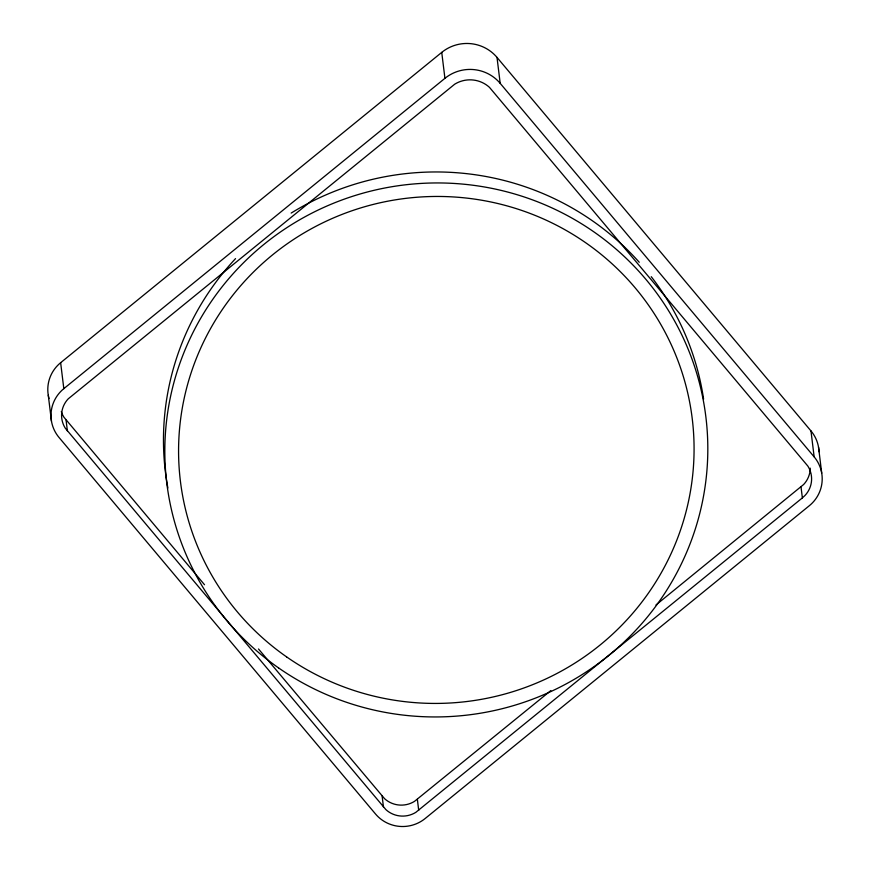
<?xml version="1.0" encoding="UTF-8"?>
<svg xmlns="http://www.w3.org/2000/svg" width="870" height="870" viewBox="0 0 870 870"><rect width="100%" height="100%" fill="white"/><g stroke="black" fill="none" stroke-linecap="round" stroke-linejoin="round"><path stroke-width="1.3" d="M655.958 604.987L803.63 484.514A24.664 24.24 -7 0 0 810.253 468.158M802.368 497.901L804.978 495.487A24.664 24.24 -7 0 0 807.86 466.092L489.451 87.337A28.666 28.177 -7 0 0 454.716 84.183L68.208 398.851A24.664 24.24 -7 0 0 65.326 428.247L385.921 809.655A24.664 24.24 -7 0 0 415.806 812.362L802.368 497.901L801.02 486.928M49.014 398.547A35.268 34.659 -7 0 1 60.639 362.703L441.742 52.385A39.27 38.606 -7 0 1 497.009 57.409L810.971 430.922A35.268 34.659 -7 0 1 818.996 451.726M63.825 388.651L444.929 78.333A39.27 38.606 -7 0 1 500.196 83.357L814.157 456.859A35.268 34.659 -7 0 1 809.361 505.687L425.158 818.518A35.268 34.659 -7 0 1 375.535 814.015L59.029 437.469A35.268 34.659 -7 0 1 63.825 388.651L60.639 362.703M258.499 648.976L384.573 798.671A24.664 24.24 -7 0 0 414.457 801.39L550.84 690.584M61.313 411.521A24.664 24.24 -7 0 0 63.978 417.263L204.526 584.738M818.539 447.224L821.726 473.171M810.971 430.922L814.157 456.859M497.009 57.409L500.196 83.357M441.742 52.385L444.929 78.333M417.361 799.334L418.698 810.307M382.126 796.126L383.474 807.099M66.066 420.112L67.414 431.085M48.274 395.219L51.46 421.167M167.877 487.983A271.57 266.938 -7 0 1 235.531 258.618M291.167 213.074A271.57 266.938 -7 0 1 639.254 262.261M651.26 276.693A271.57 266.938 -7 0 1 703.602 399.145M286.578 656.872A257.814 253.42 -7 0 0 692.879 473.269A257.814 253.42 -7 0 0 329.502 219.686A257.814 253.42 -7 0 0 286.578 656.872M278.585 667.91A271.57 266.938 -7 0 0 706.56 474.509A271.57 266.938 -7 0 0 323.814 207.408A271.57 266.938 -7 0 0 278.585 667.91"/></g></svg>
